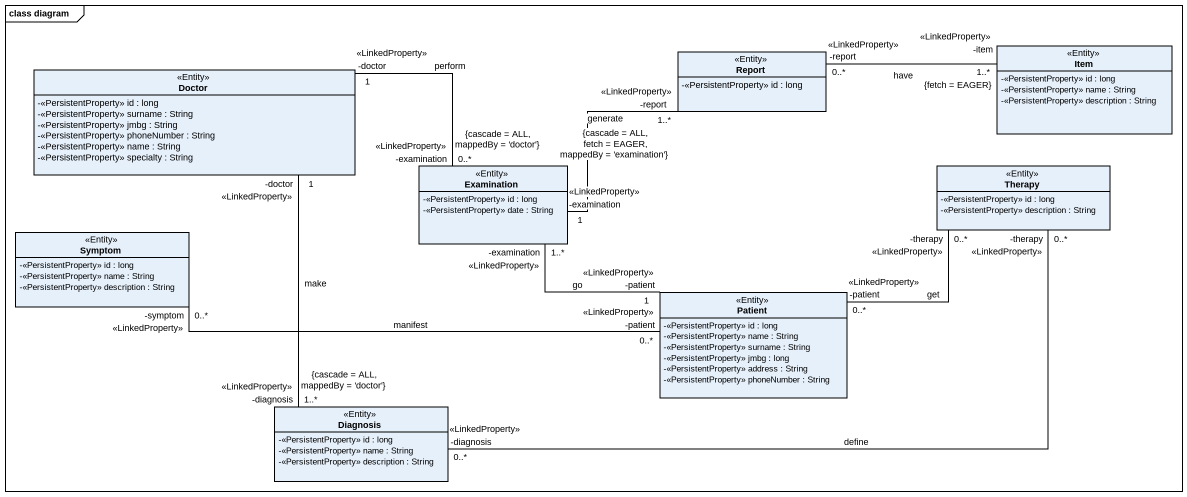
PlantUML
@startuml
mainframe class diagram
hide circle
hide empty members
skinparam classAttributeIconSize 0
class Item <<Entity>> {
  -<<PersistentProperty>> id : long
  -<<PersistentProperty>> name : String
  -<<PersistentProperty>> description : String
}
class Doctor <<Entity>> {
  -<<PersistentProperty>> id : long
  -<<PersistentProperty>> surname : String
  -<<PersistentProperty>> jmbg : String
  -<<PersistentProperty>> phoneNumber : String
  -<<PersistentProperty>> name : String
  -<<PersistentProperty>> specialty : String
}
class Report <<Entity>> {
  -<<PersistentProperty>> id : long
}
class Examination <<Entity>> {
  -<<PersistentProperty>> id : long
  -<<PersistentProperty>> date : String
}
class Therapy <<Entity>> {
  -<<PersistentProperty>> id : long
  -<<PersistentProperty>> description : String
}
class Symptom <<Entity>> {
  -<<PersistentProperty>> id : long
  -<<PersistentProperty>> name : String
  -<<PersistentProperty>> description : String
}
class Patient <<Entity>> {
  -<<PersistentProperty>> id : long
  -<<PersistentProperty>> name : String
  -<<PersistentProperty>> surname : String
  -<<PersistentProperty>> jmbg : long
  -<<PersistentProperty>> address : String
  -<<PersistentProperty>> phoneNumber : String
}
class Diagnosis <<Entity>> {
  -<<PersistentProperty>> id : long
  -<<PersistentProperty>> name : String
  -<<PersistentProperty>> description : String
}
Doctor "-doctor\n1\n<<LinkedProperty>>" -right- "-examination\n0..*\n<<LinkedProperty>>\n{cascade = ALL, mappedBy = 'doctor'}" Examination : perform
Doctor "-doctor\n1\n<<LinkedProperty>>" -- "-diagnosis\n1..*\n<<LinkedProperty>>\n{cascade = ALL, mappedBy = 'doctor'}" Diagnosis : make
Report "-report\n0..*\n<<LinkedProperty>>" -right- "-item\n1..*\n<<LinkedProperty>>\n{fetch = EAGER}" Item : have
Report "-report\n1..*\n<<LinkedProperty>>\n{cascade = ALL, fetch = EAGER, mappedBy = 'examination'}" -left- "-examination\n1\n<<LinkedProperty>>" Examination : generate
Patient "1\n<<LinkedProperty>>\n-patient" -left- "1..*\n<<LinkedProperty>>\n-examination" Examination : go
Patient "-patient\n0..*\n<<LinkedProperty>>" -right- "-therapy\n0..*\n<<LinkedProperty>>" Therapy : get
Patient "-patient\n0..*\n<<LinkedProperty>>" -left- "-symptom\n0..*\n<<LinkedProperty>>" Symptom : manifest
Diagnosis "-diagnosis\n0..*\n<<LinkedProperty>>" -right- "-therapy\n0..*\n<<LinkedProperty>>" Therapy : define
@enduml
